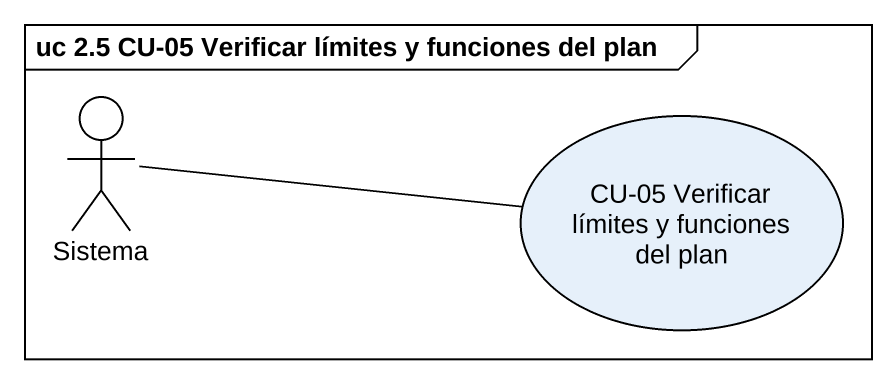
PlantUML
@startuml
mainframe uc 2.5 CU-05 Verificar límites y funciones del plan
actor Sistema
usecase "CU-05 Verificar límites y funciones del plan" as CU_05_Verificar_límites_y
Sistema -right- CU_05_Verificar_límites_y
@enduml
